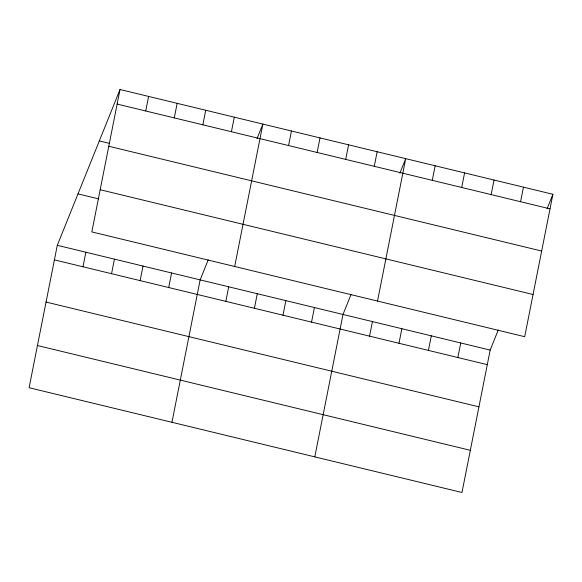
<?xml version="1.0" encoding="UTF-8"?>
<svg xmlns="http://www.w3.org/2000/svg" width="582" height="582" viewBox="0 0 582 582"><rect width="100%" height="100%" fill="white"/><g stroke="black" fill="none" stroke-linecap="round" stroke-linejoin="round"><path stroke-width="0.87" d="M120.023 89.504L91.825 231.912L524.702 336.694L552.9 194.279L120.023 89.504L57.298 245.306L29.1 387.721L461.977 492.496L490.175 350.088L498.257 330.001M82.986 266.789L85.867 252.217M111.555 273.7L114.436 259.135M145.711 110.987L148.592 96.416M140.124 280.619L143.012 266.047M174.28 117.899L177.161 103.334M168.693 287.537L171.581 272.965M202.849 124.817L205.73 110.245M171.952 422.299L200.15 279.884L208.232 259.798M231.418 131.728L234.306 117.164M225.831 301.367L228.719 286.795M234.677 266.491L262.875 124.075L257.048 138.538M254.407 308.278L257.288 293.714M288.556 145.565L291.444 130.994M282.976 315.197L285.857 300.625M317.125 152.477L320.013 137.912M311.545 322.108L314.425 307.543M345.701 159.395L348.582 144.823M314.797 456.87L342.994 314.462L351.084 294.376M374.27 166.306L377.151 151.742M369.548 336.149L372.436 321.584M377.522 301.069L405.719 158.653L399.899 173.116M398.983 343.278L401.871 328.706M432.273 180.347L435.154 165.783M428.417 350.4L431.306 335.836M461.708 187.477L464.596 172.905M457.852 357.53L460.74 342.958M491.143 194.599L494.031 180.034M520.577 201.721L523.465 187.157M547.08 208.742L552.9 194.279M117.142 104.069L550.019 208.851M99.326 140.917L109.714 143.434M108.783 146.257L541.66 251.038M100.177 189.725L533.054 294.507M77.995 193.886L98.773 198.92M57.298 245.306L490.175 350.088M54.417 259.87L487.294 364.652M46.058 302.058L478.935 406.84M37.452 345.526L470.329 450.308"/></g></svg>
